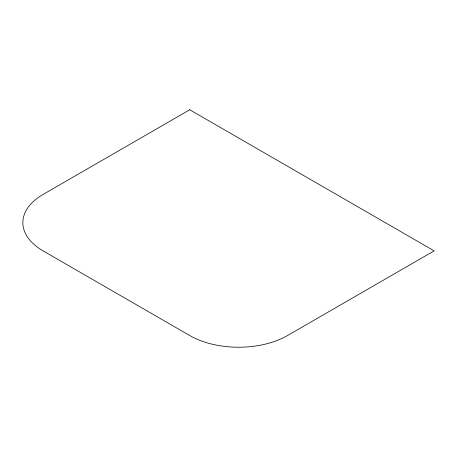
<?xml version="1.0" encoding="UTF-8"?>
<svg xmlns="http://www.w3.org/2000/svg" width="457" height="457" viewBox="0 0 457 457"><rect width="100%" height="100%" fill="white"/><g stroke="black" fill="none" stroke-linecap="round" stroke-linejoin="round"><path stroke-width="0.69" d="M189.741 109.771L43.095 194.436A69.127 39.913 0 0 0 43.095 250.876L189.741 335.541A69.127 39.913 0 0 0 287.504 335.541L434.15 250.876L189.741 109.771"/></g></svg>
